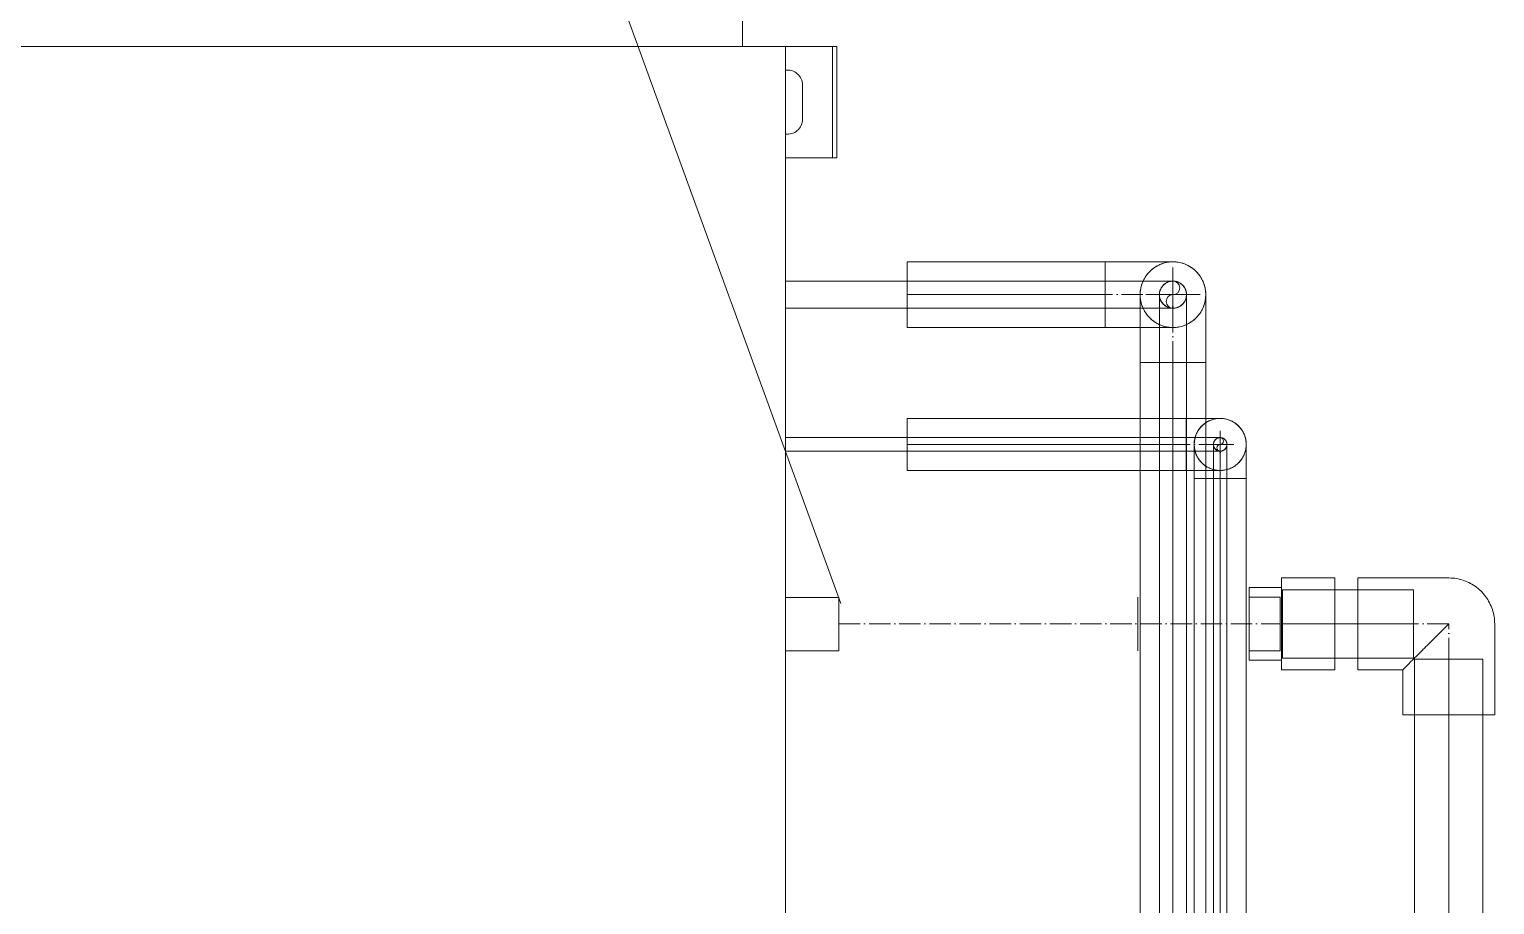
# Model space of a CAD drawing. Header units: millimetres. Extents: x -88595 to 880822, y -1054509 to -148035.
# Drawn here: x 420317 to 421002, y -270975 to -270565 of the extents above; entities that cross this region are included whole.
import ezdxf

# ---------------------------------------------------------------- set-up
doc = ezdxf.new("R2010")
doc.units = ezdxf.units.MM
doc.linetypes.add('$7$ADSK_Осевая', pattern=[14, 10, -2, 0, -2])
doc.linetypes.add('$9$ADSK_Осевая', pattern=[14, 10, -2, 0, -2])
for name, color, linetype, lineweight in [('Аннотация', 7, 'Continuous', 20), ('Изоляция', 7, 'Continuous', 18), ('Оборудование', 7, 'Continuous', 18), ('Трубопровод', 7, 'Continuous', 18), ('Трубопроводы', 7, 'Continuous', 18)]:
    doc.layers.add(name, color=color, linetype=linetype, lineweight=lineweight)

# ---------------------------------------------------------------- blocks, each defined once
blk = doc.blocks.new('$0$ADSK_Канальный блок кондиционера1 - AD122MJERAB-3267588-В_Координация_3 этаж ОВ3')
at = {"layer": 'Оборудование', "color": 150, "true_color": 0x0080ff}
for p, q in [((355, 697), (355, 720)), ((355, 720), (355, 697)), ((375, 697), (-375, 697)), ((-375, 697), (375, 697)), ((355, 697), (-305, 697)), ((-305, 697), (355, 697)), ((375, 0), (375, 697)), ((375, 697), (375, 0)), ((375, 697), (397, 697)), ((396, 697), (375, 697)), ((375, 697), (375, 685.93)), ((375, 685.93), (375, 697)), ((396, 697), (397, 697)), ((399, 697), (397, 697)), ((399, 697), (397, 697)), ((397, 697), (397, 645)), ((399, 645), (399, 697)), ((399, 697), (399, 645)), ((383, 663), (383, 679)), ((383, 679), (383, 663)), ((375, 656.07), (375, 645)), ((375, 645), (375, 656.07)), ((375, 645), (396, 645)), ((397, 645), (375, 645)), ((397, 645), (396, 645)), ((397, 645), (399, 645)), ((397, 645), (399, 645)), ((432, 587.35), (375, 587.35)), ((375, 587.35), (375, 574.65)), ((375, 587.35), (375, 574.65)), ((432, 574.65), (432, 587.35)), ((432, 574.65), (432, 587.35)), ((375, 574.65), (432, 574.65)), ((432, 514.17), (375, 514.17)), ((375, 514.17), (375, 507.82)), ((375, 514.17), (375, 507.82)), ((432, 507.82), (432, 514.17)), ((432, 507.82), (432, 514.17)), ((375, 507.82), (432, 507.82)), ((400, 439.5), (375, 439.5)), ((375, 439.5), (375, 414.5)), ((375, 439.5), (375, 414.5)), ((400, 414.5), (400, 439.5)), ((400, 414.5), (400, 439.5)), ((375, 414.5), (400, 414.5))]:
    blk.add_line(p, q, dxfattribs=at)
for centre, start, end in [((376, 679), 0, 98.21321), ((376, 679), 0, 98.21321), ((376, 663), 261.78679, 0), ((376, 663), 261.78679, 0)]:
    blk.add_arc(centre, 7, start, end, dxfattribs=at)
blk = doc.blocks.new('$0$ADSK_МедьПайка_Отвод-гнутая труба - Отвод _гнутая труба_-V52-В_Координация_3 этаж ОВ3')
at = {"layer": 'Трубопроводы', "color": 190, "true_color": 0x8000ff}
for p, q in [((-4976.02, -7674.11), (-4976.02, -7677.28)), ((-4976.02, -7677.28), (-4976.02, -7680.46))]:
    blk.add_line(p, q, dxfattribs=at)
at = {"layer": 'Трубопроводы', "color": 190, "true_color": 0x8000ff, "flags": 128}
for points in [[(-4976.02, -7674.11), (-4975.38, -7674.11), (-4974.75, -7674.11), (-4974.12, -7674.11), (-4973.49, -7674.11), (-4972.86, -7674.11), (-4972.24, -7674.11), (-4971.63, -7674.11), (-4971.02, -7674.11), (-4970.42, -7674.11), (-4969.83, -7674.11), (-4969.25, -7674.11), (-4968.69, -7674.11), (-4968.13, -7674.11), (-4967.58, -7674.11), (-4967.05, -7674.11), (-4966.54, -7674.11), (-4966.03, -7674.11), (-4965.55, -7674.11), (-4965.08, -7674.11), (-4964.63, -7674.11), (-4964.19, -7674.11), (-4963.78, -7674.11), (-4963.39, -7674.11), (-4963.01, -7674.11), (-4962.66, -7674.11), (-4962.33, -7674.11), (-4962.01, -7674.11), (-4961.73, -7674.11), (-4961.46, -7674.11), (-4961.22, -7674.11), (-4961, -7674.11), (-4960.81, -7674.11), (-4960.64, -7674.11), (-4960.49, -7674.11), (-4960.37, -7674.11), (-4960.28, -7674.11), (-4960.21, -7674.11), (-4960.16, -7674.11), (-4960.14, -7674.11)], [(-4963.32, -7677.28), (-4963.31, -7677.15), (-4963.31, -7677.03), (-4963.29, -7676.9), (-4963.28, -7676.78), (-4963.25, -7676.65), (-4963.22, -7676.53), (-4963.19, -7676.4), (-4963.15, -7676.28), (-4963.11, -7676.16), (-4963.07, -7676.04), (-4963.01, -7675.93), (-4962.96, -7675.82), (-4962.9, -7675.7), (-4962.83, -7675.59), (-4962.76, -7675.49), (-4962.69, -7675.39), (-4962.61, -7675.28), (-4962.53, -7675.19), (-4962.44, -7675.09), (-4962.35, -7675), (-4962.26, -7674.92), (-4962.16, -7674.83), (-4962.06, -7674.76), (-4961.96, -7674.68), (-4961.86, -7674.61), (-4961.75, -7674.54), (-4961.64, -7674.48), (-4961.52, -7674.42), (-4961.41, -7674.37), (-4961.29, -7674.32), (-4961.17, -7674.28), (-4961.05, -7674.24), (-4960.93, -7674.21), (-4960.81, -7674.18), (-4960.68, -7674.15), (-4960.55, -7674.13), (-4960.43, -7674.12), (-4960.3, -7674.11), (-4960.18, -7674.11), (-4960.14, -7674.11)], [(-4960.14, -7680.46), (-4960.27, -7680.45), (-4960.39, -7680.45), (-4960.52, -7680.43), (-4960.65, -7680.42), (-4960.77, -7680.39), (-4960.9, -7680.37), (-4961.02, -7680.33), (-4961.14, -7680.3), (-4961.26, -7680.25), (-4961.38, -7680.21), (-4961.49, -7680.15), (-4961.61, -7680.1), (-4961.72, -7680.04), (-4961.83, -7679.97), (-4961.93, -7679.9), (-4962.04, -7679.83), (-4962.14, -7679.75), (-4962.23, -7679.67), (-4962.33, -7679.58), (-4962.42, -7679.49), (-4962.51, -7679.4), (-4962.59, -7679.3), (-4962.67, -7679.2), (-4962.74, -7679.1), (-4962.81, -7679), (-4962.88, -7678.89), (-4962.94, -7678.78), (-4963, -7678.66), (-4963.05, -7678.55), (-4963.1, -7678.43), (-4963.14, -7678.31), (-4963.18, -7678.19), (-4963.22, -7678.07), (-4963.25, -7677.95), (-4963.27, -7677.82), (-4963.29, -7677.7), (-4963.3, -7677.57), (-4963.31, -7677.44), (-4963.32, -7677.32), (-4963.32, -7677.28)], [(-4960.14, -7674.11), (-4960.01, -7674.11), (-4959.89, -7674.12), (-4959.76, -7674.13), (-4959.64, -7674.15), (-4959.51, -7674.17), (-4959.39, -7674.2), (-4959.26, -7674.23), (-4959.14, -7674.27), (-4959.02, -7674.31), (-4958.9, -7674.36), (-4958.79, -7674.41), (-4958.67, -7674.47), (-4958.56, -7674.53), (-4958.45, -7674.59), (-4958.35, -7674.66), (-4958.24, -7674.73), (-4958.14, -7674.81), (-4958.05, -7674.89), (-4957.95, -7674.98), (-4957.86, -7675.07), (-4957.78, -7675.16), (-4957.69, -7675.26), (-4957.61, -7675.36), (-4957.54, -7675.46), (-4957.47, -7675.57), (-4957.4, -7675.67), (-4957.34, -7675.78), (-4957.28, -7675.9), (-4957.23, -7676.01), (-4957.18, -7676.13), (-4957.14, -7676.25), (-4957.1, -7676.37), (-4957.07, -7676.49), (-4957.04, -7676.62), (-4957.01, -7676.74), (-4956.99, -7676.87), (-4956.98, -7676.99), (-4956.97, -7677.12), (-4956.97, -7677.25), (-4956.97, -7677.28)], [(-4956.97, -7677.28), (-4956.97, -7677.41), (-4956.98, -7677.53), (-4956.99, -7677.66), (-4957.01, -7677.79), (-4957.03, -7677.91), (-4957.06, -7678.04), (-4957.09, -7678.16), (-4957.13, -7678.28), (-4957.17, -7678.4), (-4957.22, -7678.52), (-4957.27, -7678.63), (-4957.32, -7678.75), (-4957.39, -7678.86), (-4957.45, -7678.97), (-4957.52, -7679.07), (-4957.59, -7679.18), (-4957.67, -7679.28), (-4957.75, -7679.37), (-4957.84, -7679.47), (-4957.93, -7679.56), (-4958.02, -7679.65), (-4958.12, -7679.73), (-4958.22, -7679.81), (-4958.32, -7679.88), (-4958.43, -7679.95), (-4958.53, -7680.02), (-4958.64, -7680.08), (-4958.76, -7680.14), (-4958.87, -7680.19), (-4958.99, -7680.24), (-4959.11, -7680.28), (-4959.23, -7680.32), (-4959.35, -7680.36), (-4959.48, -7680.39), (-4959.6, -7680.41), (-4959.73, -7680.43), (-4959.85, -7680.44), (-4959.98, -7680.45), (-4960.11, -7680.46), (-4960.14, -7680.46)], [(-4960.14, -7680.46), (-4960.15, -7680.46), (-4960.19, -7680.46), (-4960.26, -7680.46), (-4960.34, -7680.46), (-4960.46, -7680.46), (-4960.6, -7680.46), (-4960.76, -7680.46), (-4960.95, -7680.46), (-4961.16, -7680.46), (-4961.39, -7680.46), (-4961.65, -7680.46), (-4961.93, -7680.46), (-4962.24, -7680.46), (-4962.57, -7680.46), (-4962.91, -7680.46), (-4963.28, -7680.46), (-4963.67, -7680.46), (-4964.08, -7680.46), (-4964.51, -7680.46), (-4964.96, -7680.46), (-4965.42, -7680.46), (-4965.9, -7680.46), (-4966.4, -7680.46), (-4966.91, -7680.46), (-4967.44, -7680.46), (-4967.98, -7680.46), (-4968.53, -7680.46), (-4969.1, -7680.46), (-4969.68, -7680.46), (-4970.26, -7680.46), (-4970.86, -7680.46), (-4971.46, -7680.46), (-4972.08, -7680.46), (-4972.69, -7680.46), (-4973.32, -7680.46), (-4973.95, -7680.46), (-4974.58, -7680.46), (-4975.21, -7680.46), (-4975.84, -7680.46), (-4976.02, -7680.46)]]:
    blk.add_lwpolyline(points, dxfattribs=at)
at = {"layer": 'Трубопроводы', "color": 190, "true_color": 0x8000ff}
for start, end in [(0, 180), (180, 0)]:
    blk.add_arc((-4960.14, -7677.28), 3.18, start, end, dxfattribs=at)
blk = doc.blocks.new('$0$ADSK_МедьПайка_Отвод-гнутая труба - Отвод _гнутая труба_-V53-В_Координация_3 этаж ОВ3')
at = {"layer": 'Трубопроводы', "color": 134, "true_color": 0x00a6a6}
for p, q in [((-5013.97, -7600.93), (-5013.97, -7607.28)), ((-5013.97, -7607.28), (-5013.97, -7613.63))]:
    blk.add_line(p, q, dxfattribs=at)
at = {"layer": 'Трубопроводы', "color": 134, "true_color": 0x00a6a6, "flags": 128}
for points in [[(-5013.97, -7600.93), (-5012.7, -7600.93), (-5011.43, -7600.93), (-5010.16, -7600.93), (-5008.91, -7600.93), (-5007.66, -7600.93), (-5006.42, -7600.93), (-5005.19, -7600.93), (-5003.98, -7600.93), (-5002.78, -7600.93), (-5001.6, -7600.93), (-5000.44, -7600.93), (-4999.3, -7600.93), (-4998.19, -7600.93), (-4997.1, -7600.93), (-4996.04, -7600.93), (-4995, -7600.93), (-4994, -7600.93), (-4993.03, -7600.93), (-4992.09, -7600.93), (-4991.19, -7600.93), (-4990.32, -7600.93), (-4989.49, -7600.93), (-4988.71, -7600.93), (-4987.96, -7600.93), (-4987.25, -7600.93), (-4986.58, -7600.93), (-4985.96, -7600.93), (-4985.39, -7600.93), (-4984.86, -7600.93), (-4984.37, -7600.93), (-4983.94, -7600.93), (-4983.55, -7600.93), (-4983.21, -7600.93), (-4982.92, -7600.93), (-4982.68, -7600.93), (-4982.49, -7600.93), (-4982.35, -7600.93), (-4982.26, -7600.93), (-4982.22, -7600.93)], [(-4988.57, -7607.28), (-4988.56, -7607.03), (-4988.55, -7606.77), (-4988.52, -7606.52), (-4988.48, -7606.27), (-4988.44, -7606.02), (-4988.38, -7605.77), (-4988.32, -7605.53), (-4988.24, -7605.28), (-4988.16, -7605.04), (-4988.06, -7604.81), (-4987.96, -7604.58), (-4987.85, -7604.35), (-4987.73, -7604.13), (-4987.6, -7603.91), (-4987.46, -7603.7), (-4987.31, -7603.49), (-4987.15, -7603.29), (-4986.99, -7603.09), (-4986.82, -7602.91), (-4986.64, -7602.73), (-4986.45, -7602.55), (-4986.26, -7602.39), (-4986.06, -7602.23), (-4985.86, -7602.08), (-4985.65, -7601.94), (-4985.43, -7601.81), (-4985.21, -7601.68), (-4984.98, -7601.57), (-4984.75, -7601.46), (-4984.52, -7601.36), (-4984.28, -7601.28), (-4984.04, -7601.2), (-4983.79, -7601.13), (-4983.54, -7601.07), (-4983.3, -7601.02), (-4983.04, -7600.99), (-4982.79, -7600.96), (-4982.54, -7600.94), (-4982.28, -7600.93), (-4982.22, -7600.93)], [(-4982.22, -7600.93), (-4981.96, -7600.94), (-4981.71, -7600.95), (-4981.46, -7600.98), (-4981.2, -7601.01), (-4980.95, -7601.06), (-4980.71, -7601.11), (-4980.46, -7601.18), (-4980.22, -7601.25), (-4979.98, -7601.34), (-4979.74, -7601.43), (-4979.51, -7601.54), (-4979.28, -7601.65), (-4979.06, -7601.77), (-4978.84, -7601.9), (-4978.63, -7602.04), (-4978.42, -7602.19), (-4978.22, -7602.34), (-4978.03, -7602.51), (-4977.84, -7602.68), (-4977.66, -7602.86), (-4977.49, -7603.04), (-4977.32, -7603.24), (-4977.16, -7603.43), (-4977.01, -7603.64), (-4976.87, -7603.85), (-4976.74, -7604.07), (-4976.62, -7604.29), (-4976.5, -7604.51), (-4976.39, -7604.75), (-4976.3, -7604.98), (-4976.21, -7605.22), (-4976.13, -7605.46), (-4976.06, -7605.71), (-4976.01, -7605.95), (-4975.96, -7606.2), (-4975.92, -7606.45), (-4975.89, -7606.71), (-4975.87, -7606.96), (-4975.87, -7607.21), (-4975.87, -7607.28)], [(-4982.22, -7613.63), (-4982.47, -7613.63), (-4982.72, -7613.61), (-4982.98, -7613.59), (-4983.23, -7613.55), (-4983.48, -7613.5), (-4983.73, -7613.45), (-4983.97, -7613.38), (-4984.21, -7613.31), (-4984.45, -7613.22), (-4984.69, -7613.13), (-4984.92, -7613.03), (-4985.15, -7612.91), (-4985.37, -7612.79), (-4985.59, -7612.66), (-4985.8, -7612.52), (-4986.01, -7612.37), (-4986.21, -7612.22), (-4986.4, -7612.06), (-4986.59, -7611.88), (-4986.77, -7611.71), (-4986.94, -7611.52), (-4987.11, -7611.33), (-4987.27, -7611.13), (-4987.42, -7610.92), (-4987.56, -7610.71), (-4987.69, -7610.5), (-4987.82, -7610.27), (-4987.93, -7610.05), (-4988.04, -7609.82), (-4988.13, -7609.58), (-4988.22, -7609.34), (-4988.3, -7609.1), (-4988.37, -7608.86), (-4988.43, -7608.61), (-4988.47, -7608.36), (-4988.51, -7608.11), (-4988.54, -7607.86), (-4988.56, -7607.6), (-4988.57, -7607.35), (-4988.57, -7607.28)], [(-4975.87, -7607.28), (-4975.87, -7607.54), (-4975.89, -7607.79), (-4975.91, -7608.04), (-4975.95, -7608.29), (-4975.99, -7608.54), (-4976.05, -7608.79), (-4976.11, -7609.04), (-4976.19, -7609.28), (-4976.27, -7609.52), (-4976.37, -7609.75), (-4976.47, -7609.99), (-4976.58, -7610.21), (-4976.71, -7610.44), (-4976.84, -7610.65), (-4976.97, -7610.87), (-4977.12, -7611.07), (-4977.28, -7611.27), (-4977.44, -7611.47), (-4977.61, -7611.66), (-4977.79, -7611.84), (-4977.98, -7612.01), (-4978.17, -7612.18), (-4978.37, -7612.33), (-4978.57, -7612.48), (-4978.78, -7612.62), (-4979, -7612.76), (-4979.22, -7612.88), (-4979.45, -7613), (-4979.68, -7613.1), (-4979.91, -7613.2), (-4980.15, -7613.29), (-4980.4, -7613.36), (-4980.64, -7613.43), (-4980.89, -7613.49), (-4981.14, -7613.54), (-4981.39, -7613.58), (-4981.64, -7613.61), (-4981.89, -7613.62), (-4982.15, -7613.63), (-4982.22, -7613.63)], [(-4982.22, -7613.63), (-4982.24, -7613.63), (-4982.32, -7613.63), (-4982.44, -7613.63), (-4982.62, -7613.63), (-4982.85, -7613.63), (-4983.13, -7613.63), (-4983.45, -7613.63), (-4983.83, -7613.63), (-4984.25, -7613.63), (-4984.72, -7613.63), (-4985.24, -7613.63), (-4985.8, -7613.63), (-4986.41, -7613.63), (-4987.07, -7613.63), (-4987.76, -7613.63), (-4988.5, -7613.63), (-4989.28, -7613.63), (-4990.1, -7613.63), (-4990.95, -7613.63), (-4991.85, -7613.63), (-4992.77, -7613.63), (-4993.74, -7613.63), (-4994.73, -7613.63), (-4995.76, -7613.63), (-4996.81, -7613.63), (-4997.89, -7613.63), (-4999, -7613.63), (-5000.13, -7613.63), (-5001.29, -7613.63), (-5002.46, -7613.63), (-5003.65, -7613.63), (-5004.86, -7613.63), (-5006.09, -7613.63), (-5007.32, -7613.63), (-5008.57, -7613.63), (-5009.82, -7613.63), (-5011.09, -7613.63), (-5012.35, -7613.63), (-5013.62, -7613.63), (-5013.97, -7613.63)]]:
    blk.add_lwpolyline(points, dxfattribs=at)
at = {"layer": 'Трубопроводы', "color": 134, "true_color": 0x00a6a6}
for start, end in [(0, 180), (180, 0)]:
    blk.add_arc((-4982.22, -7607.28), 6.35, start, end, dxfattribs=at)
blk = doc.blocks.new('$0$ADSK_МедьПайка_Отвод-гнутая труба - Отвод _гнутая труба_-V51-В_Координация_3 этаж ОВ3')
at = {"layer": 'Трубопроводы', "color": 190, "true_color": 0x8000ff}
for p, q in [((7806.68, -7693.16), (7809.86, -7693.16)), ((7809.86, -7693.16), (7813.03, -7693.16))]:
    blk.add_line(p, q, dxfattribs=at)
at = {"layer": 'Трубопроводы', "color": 190, "true_color": 0x8000ff, "flags": 128}
for points in [[(7806.68, -7677.28), (7806.68, -7677.29), (7806.68, -7677.33), (7806.68, -7677.4), (7806.68, -7677.48), (7806.68, -7677.6), (7806.68, -7677.74), (7806.68, -7677.9), (7806.68, -7678.09), (7806.68, -7678.3), (7806.68, -7678.53), (7806.68, -7678.79), (7806.68, -7679.08), (7806.68, -7679.38), (7806.68, -7679.71), (7806.68, -7680.05), (7806.68, -7680.42), (7806.68, -7680.81), (7806.68, -7681.22), (7806.68, -7681.65), (7806.68, -7682.1), (7806.68, -7682.56), (7806.68, -7683.04), (7806.68, -7683.54), (7806.68, -7684.05), (7806.68, -7684.58), (7806.68, -7685.12), (7806.68, -7685.67), (7806.68, -7686.24), (7806.68, -7686.82), (7806.68, -7687.4), (7806.68, -7688), (7806.68, -7688.6), (7806.68, -7689.22), (7806.68, -7689.83), (7806.68, -7690.46), (7806.68, -7691.09), (7806.68, -7691.72), (7806.68, -7692.35), (7806.68, -7692.98), (7806.68, -7693.16)], [(7813.03, -7693.16), (7813.03, -7692.52), (7813.03, -7691.89), (7813.03, -7691.26), (7813.03, -7690.63), (7813.03, -7690), (7813.03, -7689.38), (7813.03, -7688.77), (7813.03, -7688.16), (7813.03, -7687.56), (7813.03, -7686.97), (7813.03, -7686.39), (7813.03, -7685.83), (7813.03, -7685.27), (7813.03, -7684.72), (7813.03, -7684.19), (7813.03, -7683.68), (7813.03, -7683.17), (7813.03, -7682.69), (7813.03, -7682.22), (7813.03, -7681.77), (7813.03, -7681.34), (7813.03, -7680.92), (7813.03, -7680.53), (7813.03, -7680.15), (7813.03, -7679.8), (7813.03, -7679.47), (7813.03, -7679.16), (7813.03, -7678.87), (7813.03, -7678.6), (7813.03, -7678.36), (7813.03, -7678.14), (7813.03, -7677.95), (7813.03, -7677.78), (7813.03, -7677.63), (7813.03, -7677.51), (7813.03, -7677.42), (7813.03, -7677.35), (7813.03, -7677.3), (7813.03, -7677.28)]]:
    blk.add_lwpolyline(points, dxfattribs=at)
at = {"layer": 'Трубопроводы', "color": 190, "true_color": 0x8000ff}
for start, end in [(90, 270), (270, 90)]:
    blk.add_arc((7809.86, -7677.28), 3.18, start, end, dxfattribs=at)
blk = doc.blocks.new('$0$ADSK_МедьПайка_Отвод-гнутая труба - Отвод _гнутая труба_-V48-В_Координация_3 этаж ОВ3')
at = {"layer": 'Трубопроводы', "color": 134, "true_color": 0x00a6a6}
for p, q in [((7781.43, -7639.03), (7787.78, -7639.03)), ((7787.78, -7639.03), (7794.13, -7639.03))]:
    blk.add_line(p, q, dxfattribs=at)
at = {"layer": 'Трубопроводы', "color": 134, "true_color": 0x00a6a6, "flags": 128}
for points in [[(7781.43, -7607.28), (7781.43, -7607.31), (7781.43, -7607.38), (7781.43, -7607.51), (7781.43, -7607.69), (7781.43, -7607.91), (7781.43, -7608.19), (7781.43, -7608.52), (7781.43, -7608.89), (7781.43, -7609.32), (7781.43, -7609.79), (7781.43, -7610.31), (7781.43, -7610.87), (7781.43, -7611.48), (7781.43, -7612.13), (7781.43, -7612.83), (7781.43, -7613.56), (7781.43, -7614.34), (7781.43, -7615.16), (7781.43, -7616.02), (7781.43, -7616.91), (7781.43, -7617.84), (7781.43, -7618.8), (7781.43, -7619.8), (7781.43, -7620.82), (7781.43, -7621.88), (7781.43, -7622.96), (7781.43, -7624.07), (7781.43, -7625.2), (7781.43, -7626.35), (7781.43, -7627.53), (7781.43, -7628.72), (7781.43, -7629.93), (7781.43, -7631.15), (7781.43, -7632.39), (7781.43, -7633.63), (7781.43, -7634.89), (7781.43, -7636.15), (7781.43, -7637.42), (7781.43, -7638.69), (7781.43, -7639.03)], [(7794.13, -7639.03), (7794.13, -7637.76), (7794.13, -7636.49), (7794.13, -7635.23), (7794.13, -7633.97), (7794.13, -7632.72), (7794.13, -7631.48), (7794.13, -7630.26), (7794.13, -7629.04), (7794.13, -7627.85), (7794.13, -7626.67), (7794.13, -7625.51), (7794.13, -7624.37), (7794.13, -7623.26), (7794.13, -7622.17), (7794.13, -7621.1), (7794.13, -7620.07), (7794.13, -7619.07), (7794.13, -7618.1), (7794.13, -7617.16), (7794.13, -7616.26), (7794.13, -7615.39), (7794.13, -7614.56), (7794.13, -7613.77), (7794.13, -7613.02), (7794.13, -7612.31), (7794.13, -7611.65), (7794.13, -7611.03), (7794.13, -7610.45), (7794.13, -7609.92), (7794.13, -7609.44), (7794.13, -7609), (7794.13, -7608.61), (7794.13, -7608.27), (7794.13, -7607.98), (7794.13, -7607.74), (7794.13, -7607.55), (7794.13, -7607.41), (7794.13, -7607.32), (7794.13, -7607.28)]]:
    blk.add_lwpolyline(points, dxfattribs=at)
at = {"layer": 'Трубопроводы', "color": 134, "true_color": 0x00a6a6}
for start, end in [(90, 270), (270, 90)]:
    blk.add_arc((7787.78, -7607.28), 6.35, start, end, dxfattribs=at)
blk = doc.blocks.new('$0$ADSK_Полипропилен_Отвод - Универсальный-3258870-В_Координация_3 этаж ОВ3')
at = {"layer": 'Трубопроводы', "color": 24, "true_color": 0xa52900}
for p, q in [((-21.5, 42.5), (-21.5, 21.5)), ((21.5, 42.5), (-21.5, 42.5)), ((21.5, 42.5), (-21.5, 42.5)), ((-16, 42.5), (-16, 16.5)), ((-16, 42.5), (0, 42.5)), ((0, 42.5), (16, 42.5)), ((16, 16.5), (16, 42.5)), ((21.5, 0), (21.5, 42.5)), ((-21.5, 21.5), (-42.5, 21.5)), ((-42.5, 21.5), (-42.5, -21.5)), ((-42.5, 21.5), (-42.5, -21.5)), ((-16.5, 16), (-42.5, 16)), ((-42.5, 0), (-42.5, 16)), ((-16.5, 16), (-16.5, 0)), ((0, 16.5), (-16, 16.5)), ((16, 16.5), (0, 16.5)), ((-16.5, 0), (-16.5, -16)), ((-42.5, -16), (-42.5, 0)), ((-42.5, -16), (-16.5, -16)), ((-42.5, -21.5), (0, -21.5))]:
    blk.add_line(p, q, dxfattribs=at)
at = {"layer": 'Трубопроводы', "color": 24, "true_color": 0xa52900, "flags": 128}
blk.add_lwpolyline([(0, -21.5), (0.86, -21.48), (1.72, -21.43), (2.57, -21.35), (3.43, -21.23), (4.27, -21.07), (5.11, -20.88), (5.94, -20.66), (6.76, -20.41), (7.57, -20.12), (8.37, -19.8), (9.16, -19.45), (9.93, -19.07), (10.68, -18.66), (11.42, -18.22), (12.14, -17.74), (12.84, -17.25), (13.52, -16.72), (14.18, -16.16), (14.81, -15.58), (15.42, -14.98), (16.01, -14.35), (16.57, -13.7), (17.11, -13.03), (17.61, -12.33), (18.09, -11.62), (18.54, -10.88), (18.96, -10.13), (19.35, -9.37), (19.71, -8.59), (20.04, -7.79), (20.33, -6.98), (20.6, -6.16), (20.83, -5.34), (21.02, -4.5), (21.19, -3.65), (21.32, -2.8), (21.41, -1.95), (21.47, -1.09), (21.5, -0.23), (21.5, 0)], dxfattribs=at)
at = {"layer": 'Трубопроводы', "color": 24, "true_color": 0xa52900}
for points, knots in [([(0, 0), (-1.21, 1.2), (-3.62, 3.62), (-6.6, 6.6), (-8.93, 8.92), (-10.63, 10.63), (-12.01, 12.02), (-13.09, 13.09), (-13.88, 13.88), (-14.65, 14.65), (-15.4, 15.4), (-16.12, 16.12), (-16.81, 16.81), (-17.47, 17.48), (-18.11, 18.11), (-18.7, 18.7), (-19.24, 19.24), (-19.74, 19.74), (-20.34, 20.34), (-20.95, 20.94), (-21.37, 21.39), (-21.49, 21.5), (-21.5, 21.5)], [0, 0, 0, 0, 0.125, 0.25, 0.3125, 0.375, 0.4375, 0.46875, 0.5, 0.53125, 0.5625, 0.59375, 0.625, 0.65625, 0.6875, 0.71875, 0.75, 0.78125, 0.8125, 0.875, 0.9375, 1, 1, 1, 1]), ([(-21.5, 21.5), (-21.49, 21.5), (-21.37, 21.39), (-20.95, 20.94), (-20.34, 20.34), (-19.74, 19.74), (-19.24, 19.24), (-18.7, 18.7), (-18.11, 18.11), (-17.47, 17.48), (-16.81, 16.81), (-16.12, 16.12), (-15.4, 15.4), (-14.65, 14.65), (-13.88, 13.88), (-13.09, 13.09), (-12.01, 12.02), (-10.63, 10.63), (-8.93, 8.92), (-6.6, 6.6), (-3.62, 3.62), (-1.21, 1.2), (0, 0)], [0, 0, 0, 0, 0.0625, 0.125, 0.1875, 0.21875, 0.25, 0.28125, 0.3125, 0.34375, 0.375, 0.40625, 0.4375, 0.46875, 0.5, 0.53125, 0.5625, 0.625, 0.6875, 0.75, 0.875, 1, 1, 1, 1])]:
    blk.add_open_spline(points, degree=3, knots=knots, dxfattribs=at)

msp = doc.modelspace()

# ---------------------------------------------------------------- linework, layer by layer
at = {"layer": 'Аннотация'}
msp.add_line((420696.73, -270833.77), (420250.39, -269607.47), dxfattribs=at)
at = {"layer": 'Изоляция', "color": 134, "true_color": 0x00a6a6}
for p, q in [((420820.26, -270674.13), (420727.81, -270674.13)), ((420727.81, -270674.13), (420727.81, -270704.83)), ((420820.26, -270704.83), (420820.26, -270674.13)), ((420727.81, -270704.83), (420820.26, -270704.83)), ((420836.66, -270721.23), (420836.66, -272966.71)), ((420867.36, -270721.23), (420836.66, -270721.23)), ((420867.36, -272968.3), (420867.36, -270721.23))]:
    msp.add_line(p, q, dxfattribs=at)
at = {"layer": 'Изоляция', "color": 190, "true_color": 0x8000ff}
for p, q in [((420858.21, -270747.31), (420727.81, -270747.31)), ((420727.81, -270747.31), (420727.81, -270771.66)), ((420858.21, -270771.66), (420858.21, -270747.31)), ((420727.81, -270771.66), (420858.21, -270771.66)), ((420861.91, -270775.36), (420861.91, -273069.89)), ((420886.26, -270775.36), (420861.91, -270775.36)), ((420886.26, -273071.47), (420886.26, -270775.36))]:
    msp.add_line(p, q, dxfattribs=at)
at = {"layer": 'Изоляция', "color": 134, "true_color": 0x00a6a6, "flags": 128}
for points in [[(420820.26, -270674.13), (420821.53, -270674.13), (420822.8, -270674.13), (420824.06, -270674.13), (420825.32, -270674.13), (420826.57, -270674.13), (420827.81, -270674.13), (420829.04, -270674.13), (420830.25, -270674.13), (420831.45, -270674.13), (420832.63, -270674.13), (420833.79, -270674.13), (420834.92, -270674.13), (420836.04, -270674.13), (420837.13, -270674.13), (420838.19, -270674.13), (420839.22, -270674.13), (420840.23, -270674.13), (420841.2, -270674.13), (420842.14, -270674.13), (420843.04, -270674.13), (420843.91, -270674.13), (420844.73, -270674.13), (420845.52, -270674.13), (420846.27, -270674.13), (420846.98, -270674.13), (420847.64, -270674.13), (420848.27, -270674.13), (420848.84, -270674.13), (420849.37, -270674.13), (420849.86, -270674.13), (420850.29, -270674.13), (420850.68, -270674.13), (420851.02, -270674.13), (420851.31, -270674.13), (420851.55, -270674.13), (420851.74, -270674.13), (420851.88, -270674.13), (420851.97, -270674.13), (420852.01, -270674.13)], [(420836.66, -270689.48), (420836.68, -270688.87), (420836.71, -270688.26), (420836.77, -270687.64), (420836.86, -270687.04), (420836.97, -270686.43), (420837.1, -270685.83), (420837.26, -270685.24), (420837.44, -270684.65), (420837.65, -270684.07), (420837.87, -270683.5), (420838.13, -270682.94), (420838.4, -270682.39), (420838.69, -270681.85), (420839.01, -270681.33), (420839.34, -270680.81), (420839.7, -270680.32), (420840.08, -270679.83), (420840.47, -270679.36), (420840.89, -270678.91), (420841.32, -270678.47), (420841.77, -270678.05), (420842.23, -270677.65), (420842.71, -270677.27), (420843.21, -270676.91), (420843.72, -270676.57), (420844.24, -270676.24), (420844.78, -270675.94), (420845.33, -270675.67), (420845.88, -270675.41), (420846.45, -270675.18), (420847.03, -270674.96), (420847.61, -270674.78), (420848.2, -270674.61), (420848.8, -270674.47), (420849.4, -270674.36), (420850.01, -270674.26), (420850.62, -270674.2), (420851.23, -270674.15), (420851.85, -270674.13), (420852.01, -270674.13)], [(420852.01, -270674.13), (420852.63, -270674.14), (420853.24, -270674.18), (420853.85, -270674.24), (420854.46, -270674.33), (420855.06, -270674.44), (420855.66, -270674.57), (420856.26, -270674.73), (420856.84, -270674.91), (420857.42, -270675.12), (420857.99, -270675.34), (420858.55, -270675.59), (420859.1, -270675.87), (420859.64, -270676.16), (420860.17, -270676.48), (420860.68, -270676.81), (420861.18, -270677.17), (420861.67, -270677.55), (420862.13, -270677.94), (420862.59, -270678.36), (420863.02, -270678.79), (420863.44, -270679.24), (420863.84, -270679.7), (420864.23, -270680.18), (420864.59, -270680.68), (420864.93, -270681.19), (420865.25, -270681.71), (420865.55, -270682.25), (420865.83, -270682.79), (420866.09, -270683.35), (420866.32, -270683.92), (420866.53, -270684.5), (420866.72, -270685.08), (420866.88, -270685.67), (420867.02, -270686.27), (420867.14, -270686.87), (420867.23, -270687.48), (420867.3, -270688.09), (420867.34, -270688.7), (420867.36, -270689.32), (420867.36, -270689.48)], [(420852.01, -270704.83), (420851.4, -270704.82), (420850.79, -270704.78), (420850.18, -270704.72), (420849.57, -270704.64), (420848.96, -270704.53), (420848.36, -270704.39), (420847.77, -270704.23), (420847.18, -270704.05), (420846.61, -270703.85), (420846.04, -270703.62), (420845.48, -270703.37), (420844.92, -270703.1), (420844.39, -270702.8), (420843.86, -270702.49), (420843.35, -270702.15), (420842.85, -270701.79), (420842.36, -270701.42), (420841.89, -270701.02), (420841.44, -270700.61), (420841, -270700.18), (420840.58, -270699.73), (420840.18, -270699.26), (420839.8, -270698.78), (420839.44, -270698.29), (420839.1, -270697.78), (420838.78, -270697.25), (420838.48, -270696.72), (420838.2, -270696.17), (420837.94, -270695.61), (420837.71, -270695.04), (420837.5, -270694.47), (420837.31, -270693.88), (420837.14, -270693.29), (420837, -270692.69), (420836.89, -270692.09), (420836.79, -270691.48), (420836.73, -270690.87), (420836.68, -270690.26), (420836.66, -270689.65), (420836.66, -270689.48)], [(420836.66, -270689.48), (420836.66, -270689.51), (420836.66, -270689.58), (420836.66, -270689.71), (420836.66, -270689.89), (420836.66, -270690.11), (420836.66, -270690.39), (420836.66, -270690.72), (420836.66, -270691.09), (420836.66, -270691.52), (420836.66, -270691.99), (420836.66, -270692.51), (420836.66, -270693.07), (420836.66, -270693.68), (420836.66, -270694.33), (420836.66, -270695.03), (420836.66, -270695.77), (420836.66, -270696.54), (420836.66, -270697.36), (420836.66, -270698.22), (420836.66, -270699.11), (420836.66, -270700.04), (420836.66, -270701), (420836.66, -270702), (420836.66, -270703.02), (420836.66, -270704.08), (420836.66, -270705.16), (420836.66, -270706.27), (420836.66, -270707.4), (420836.66, -270708.55), (420836.66, -270709.73), (420836.66, -270710.92), (420836.66, -270712.13), (420836.66, -270713.35), (420836.66, -270714.59), (420836.66, -270715.84), (420836.66, -270717.09), (420836.66, -270718.35), (420836.66, -270719.62), (420836.66, -270720.89), (420836.66, -270721.23)], [(420867.36, -270689.48), (420867.35, -270690.1), (420867.31, -270690.71), (420867.25, -270691.32), (420867.17, -270691.93), (420867.06, -270692.53), (420866.92, -270693.13), (420866.77, -270693.72), (420866.58, -270694.31), (420866.38, -270694.89), (420866.15, -270695.46), (420865.9, -270696.02), (420865.63, -270696.57), (420865.33, -270697.11), (420865.02, -270697.64), (420864.68, -270698.15), (420864.33, -270698.65), (420863.95, -270699.13), (420863.55, -270699.6), (420863.14, -270700.06), (420862.71, -270700.49), (420862.26, -270700.91), (420861.79, -270701.31), (420861.31, -270701.69), (420860.82, -270702.06), (420860.31, -270702.4), (420859.78, -270702.72), (420859.25, -270703.02), (420858.7, -270703.3), (420858.14, -270703.55), (420857.58, -270703.79), (420857, -270704), (420856.41, -270704.19), (420855.82, -270704.35), (420855.23, -270704.49), (420854.62, -270704.61), (420854.02, -270704.7), (420853.41, -270704.77), (420852.79, -270704.81), (420852.18, -270704.83), (420852.01, -270704.83)], [(420867.36, -270721.23), (420867.36, -270719.96), (420867.36, -270718.69), (420867.36, -270717.43), (420867.36, -270716.17), (420867.36, -270714.92), (420867.36, -270713.68), (420867.36, -270712.46), (420867.36, -270711.24), (420867.36, -270710.05), (420867.36, -270708.87), (420867.36, -270707.71), (420867.36, -270706.57), (420867.36, -270705.46), (420867.36, -270704.37), (420867.36, -270703.3), (420867.36, -270702.27), (420867.36, -270701.27), (420867.36, -270700.3), (420867.36, -270699.36), (420867.36, -270698.46), (420867.36, -270697.59), (420867.36, -270696.76), (420867.36, -270695.97), (420867.36, -270695.22), (420867.36, -270694.52), (420867.36, -270693.85), (420867.36, -270693.23), (420867.36, -270692.65), (420867.36, -270692.12), (420867.36, -270691.64), (420867.36, -270691.2), (420867.36, -270690.82), (420867.36, -270690.48), (420867.36, -270690.18), (420867.36, -270689.94), (420867.36, -270689.75), (420867.36, -270689.61), (420867.36, -270689.52), (420867.36, -270689.48)], [(420852.01, -270704.83), (420851.99, -270704.83), (420851.91, -270704.83), (420851.78, -270704.83), (420851.61, -270704.83), (420851.38, -270704.83), (420851.1, -270704.83), (420850.78, -270704.83), (420850.4, -270704.83), (420849.98, -270704.83), (420849.51, -270704.83), (420848.99, -270704.83), (420848.43, -270704.83), (420847.82, -270704.83), (420847.16, -270704.83), (420846.47, -270704.83), (420845.73, -270704.83), (420844.95, -270704.83), (420844.13, -270704.83), (420843.28, -270704.83), (420842.38, -270704.83), (420841.46, -270704.83), (420840.49, -270704.83), (420839.5, -270704.83), (420838.47, -270704.83), (420837.42, -270704.83), (420836.34, -270704.83), (420835.23, -270704.83), (420834.1, -270704.83), (420832.94, -270704.83), (420831.77, -270704.83), (420830.58, -270704.83), (420829.37, -270704.83), (420828.14, -270704.83), (420826.91, -270704.83), (420825.66, -270704.83), (420824.4, -270704.83), (420823.14, -270704.83), (420821.88, -270704.83), (420820.61, -270704.83), (420820.26, -270704.83)]]:
    msp.add_lwpolyline(points, dxfattribs=at)
at = {"layer": 'Изоляция', "color": 190, "true_color": 0x8000ff, "flags": 128}
for points in [[(420858.21, -270747.31), (420858.85, -270747.31), (420859.48, -270747.31), (420860.11, -270747.31), (420860.74, -270747.31), (420861.37, -270747.31), (420861.99, -270747.31), (420862.6, -270747.31), (420863.21, -270747.31), (420863.81, -270747.31), (420864.4, -270747.31), (420864.97, -270747.31), (420865.54, -270747.31), (420866.1, -270747.31), (420866.65, -270747.31), (420867.18, -270747.31), (420867.69, -270747.31), (420868.2, -270747.31), (420868.68, -270747.31), (420869.15, -270747.31), (420869.6, -270747.31), (420870.03, -270747.31), (420870.45, -270747.31), (420870.84, -270747.31), (420871.22, -270747.31), (420871.57, -270747.31), (420871.9, -270747.31), (420872.21, -270747.31), (420872.5, -270747.31), (420872.77, -270747.31), (420873.01, -270747.31), (420873.23, -270747.31), (420873.42, -270747.31), (420873.59, -270747.31), (420873.74, -270747.31), (420873.86, -270747.31), (420873.95, -270747.31), (420874.02, -270747.31), (420874.07, -270747.31), (420874.09, -270747.31)], [(420861.91, -270759.48), (420861.92, -270759), (420861.95, -270758.51), (420862, -270758.02), (420862.07, -270757.54), (420862.16, -270757.06), (420862.26, -270756.59), (420862.39, -270756.12), (420862.53, -270755.65), (420862.69, -270755.19), (420862.87, -270754.74), (420863.07, -270754.3), (420863.29, -270753.86), (420863.52, -270753.43), (420863.77, -270753.01), (420864.04, -270752.61), (420864.32, -270752.21), (420864.62, -270751.83), (420864.93, -270751.45), (420865.26, -270751.09), (420865.61, -270750.75), (420865.96, -270750.42), (420866.33, -270750.1), (420866.71, -270749.8), (420867.11, -270749.51), (420867.51, -270749.24), (420867.92, -270748.98), (420868.35, -270748.74), (420868.78, -270748.52), (420869.23, -270748.32), (420869.68, -270748.13), (420870.13, -270747.97), (420870.6, -270747.82), (420871.07, -270747.69), (420871.54, -270747.58), (420872.02, -270747.48), (420872.5, -270747.41), (420872.98, -270747.36), (420873.47, -270747.32), (420873.96, -270747.31), (420874.09, -270747.31)], [(420874.09, -270747.31), (420874.58, -270747.32), (420875.06, -270747.35), (420875.55, -270747.39), (420876.03, -270747.46), (420876.51, -270747.55), (420876.98, -270747.66), (420877.45, -270747.78), (420877.92, -270747.93), (420878.38, -270748.09), (420878.83, -270748.27), (420879.27, -270748.47), (420879.71, -270748.68), (420880.14, -270748.92), (420880.56, -270749.17), (420880.96, -270749.43), (420881.36, -270749.72), (420881.74, -270750.02), (420882.12, -270750.33), (420882.48, -270750.66), (420882.82, -270751), (420883.15, -270751.36), (420883.47, -270751.72), (420883.77, -270752.11), (420884.06, -270752.5), (420884.33, -270752.9), (420884.59, -270753.32), (420884.83, -270753.74), (420885.05, -270754.18), (420885.25, -270754.62), (420885.44, -270755.07), (420885.6, -270755.53), (420885.75, -270755.99), (420885.88, -270756.46), (420885.99, -270756.93), (420886.09, -270757.41), (420886.16, -270757.89), (420886.21, -270758.38), (420886.25, -270758.86), (420886.26, -270759.35), (420886.26, -270759.48)], [(420874.09, -270771.66), (420873.6, -270771.65), (420873.12, -270771.62), (420872.63, -270771.57), (420872.15, -270771.5), (420871.67, -270771.41), (420871.19, -270771.31), (420870.72, -270771.18), (420870.26, -270771.04), (420869.8, -270770.88), (420869.35, -270770.7), (420868.9, -270770.5), (420868.47, -270770.28), (420868.04, -270770.05), (420867.62, -270769.8), (420867.21, -270769.53), (420866.82, -270769.25), (420866.43, -270768.95), (420866.06, -270768.64), (420865.7, -270768.31), (420865.35, -270767.96), (420865.02, -270767.61), (420864.7, -270767.24), (420864.4, -270766.86), (420864.11, -270766.46), (420863.84, -270766.06), (420863.59, -270765.65), (420863.35, -270765.22), (420863.13, -270764.79), (420862.93, -270764.34), (420862.74, -270763.89), (420862.57, -270763.44), (420862.42, -270762.97), (420862.29, -270762.5), (420862.18, -270762.03), (420862.09, -270761.55), (420862.02, -270761.07), (420861.96, -270760.59), (420861.93, -270760.1), (420861.91, -270759.61), (420861.91, -270759.48)], [(420861.91, -270759.48), (420861.91, -270759.49), (420861.91, -270759.53), (420861.91, -270759.6), (420861.91, -270759.68), (420861.91, -270759.8), (420861.91, -270759.94), (420861.91, -270760.1), (420861.91, -270760.29), (420861.91, -270760.5), (420861.91, -270760.74), (420861.91, -270760.99), (420861.91, -270761.28), (420861.91, -270761.58), (420861.91, -270761.91), (420861.91, -270762.25), (420861.91, -270762.62), (420861.91, -270763.01), (420861.91, -270763.42), (420861.91, -270763.85), (420861.91, -270764.3), (420861.91, -270764.76), (420861.91, -270765.24), (420861.91, -270765.74), (420861.91, -270766.25), (420861.91, -270766.78), (420861.91, -270767.32), (420861.91, -270767.87), (420861.91, -270768.44), (420861.91, -270769.02), (420861.91, -270769.6), (420861.91, -270770.2), (420861.91, -270770.81), (420861.91, -270771.42), (420861.91, -270772.04), (420861.91, -270772.66), (420861.91, -270773.29), (420861.91, -270773.92), (420861.91, -270774.55), (420861.91, -270775.19), (420861.91, -270775.36)], [(420886.26, -270759.48), (420886.25, -270759.97), (420886.22, -270760.45), (420886.18, -270760.94), (420886.11, -270761.42), (420886.02, -270761.9), (420885.91, -270762.38), (420885.79, -270762.85), (420885.65, -270763.31), (420885.48, -270763.77), (420885.3, -270764.22), (420885.1, -270764.67), (420884.89, -270765.1), (420884.65, -270765.53), (420884.4, -270765.95), (420884.14, -270766.36), (420883.85, -270766.75), (420883.56, -270767.14), (420883.24, -270767.51), (420882.91, -270767.87), (420882.57, -270768.22), (420882.21, -270768.55), (420881.85, -270768.87), (420881.46, -270769.17), (420881.07, -270769.46), (420880.67, -270769.73), (420880.25, -270769.98), (420879.83, -270770.22), (420879.39, -270770.44), (420878.95, -270770.64), (420878.5, -270770.83), (420878.04, -270771), (420877.58, -270771.15), (420877.11, -270771.28), (420876.64, -270771.39), (420876.16, -270771.48), (420875.68, -270771.55), (420875.19, -270771.61), (420874.71, -270771.64), (420874.22, -270771.66), (420874.09, -270771.66)], [(420886.26, -270775.36), (420886.26, -270774.72), (420886.26, -270774.09), (420886.26, -270773.46), (420886.26, -270772.83), (420886.26, -270772.2), (420886.26, -270771.58), (420886.26, -270770.97), (420886.26, -270770.36), (420886.26, -270769.76), (420886.26, -270769.17), (420886.26, -270768.6), (420886.26, -270768.03), (420886.26, -270767.47), (420886.26, -270766.92), (420886.26, -270766.39), (420886.26, -270765.88), (420886.26, -270765.37), (420886.26, -270764.89), (420886.26, -270764.42), (420886.26, -270763.97), (420886.26, -270763.54), (420886.26, -270763.12), (420886.26, -270762.73), (420886.26, -270762.35), (420886.26, -270762), (420886.26, -270761.67), (420886.26, -270761.36), (420886.26, -270761.07), (420886.26, -270760.8), (420886.26, -270760.56), (420886.26, -270760.34), (420886.26, -270760.15), (420886.26, -270759.98), (420886.26, -270759.83), (420886.26, -270759.71), (420886.26, -270759.62), (420886.26, -270759.55), (420886.26, -270759.5), (420886.26, -270759.48)], [(420874.09, -270771.66), (420874.08, -270771.66), (420874.04, -270771.66), (420873.97, -270771.66), (420873.89, -270771.66), (420873.77, -270771.66), (420873.63, -270771.66), (420873.47, -270771.66), (420873.28, -270771.66), (420873.07, -270771.66), (420872.83, -270771.66), (420872.58, -270771.66), (420872.29, -270771.66), (420871.99, -270771.66), (420871.66, -270771.66), (420871.32, -270771.66), (420870.95, -270771.66), (420870.56, -270771.66), (420870.15, -270771.66), (420869.72, -270771.66), (420869.27, -270771.66), (420868.81, -270771.66), (420868.33, -270771.66), (420867.83, -270771.66), (420867.32, -270771.66), (420866.79, -270771.66), (420866.25, -270771.66), (420865.7, -270771.66), (420865.13, -270771.66), (420864.55, -270771.66), (420863.97, -270771.66), (420863.37, -270771.66), (420862.76, -270771.66), (420862.15, -270771.66), (420861.53, -270771.66), (420860.91, -270771.66), (420860.28, -270771.66), (420859.65, -270771.66), (420859.02, -270771.66), (420858.38, -270771.66), (420858.21, -270771.66)]]:
    msp.add_lwpolyline(points, dxfattribs=at)
at = {"layer": 'Изоляция', "color": 134, "true_color": 0x00a6a6}
for start, end in [(90, 180), (90, 180), (90, 180), (90, 180), (0, 90), (0, 90), (0, 90), (0, 90), (180, 270), (180, 270), (180, 270), (180, 270), (270, 0), (270, 0), (270, 0), (270, 0)]:
    msp.add_arc((420852.01, -270689.48), 15.35, start, end, dxfattribs=at)
at = {"layer": 'Изоляция', "color": 190, "true_color": 0x8000ff}
for radius, start, end in [(12.17, 90, 180), (12.17, 90, 180), (12.18, 90, 180), (12.17, 90, 180), (12.18, 0, 90), (12.18, 0, 90), (12.17, 0, 90), (12.18, 0, 90), (12.17, 180, 270), (12.17, 180, 270), (12.18, 180, 270), (12.17, 180, 270), (12.18, 270, 0), (12.18, 270, 0), (12.17, 270, 0), (12.18, 270, 0)]:
    msp.add_arc((420874.09, -270759.48), radius, start, end, dxfattribs=at)
at = {"layer": 'Трубопровод', "color": 134, "true_color": 0x00a6a6}
for p, q in [((420852.01, -270702.18), (420852.01, -270676.78)), ((420820.26, -270689.48), (420727.81, -270689.48)), ((420820.26, -270689.48), (420727.81, -270689.48)), ((420839.31, -270689.48), (420864.71, -270689.48)), ((420852.01, -270721.23), (420852.01, -272973.65)), ((420852.01, -270721.23), (420852.01, -272973.65))]:
    msp.add_line(p, q, dxfattribs=at)
at = {"layer": 'Трубопровод', "color": 134, "linetype": 'Continuous', "true_color": 0x00a6a6}
for p, q in [((420820.26, -270683.13), (420727.81, -270683.13)), ((420727.81, -270695.83), (420820.26, -270695.83)), ((420845.66, -270721.23), (420845.66, -272973.65)), ((420858.36, -272973.65), (420858.36, -270721.23))]:
    msp.add_line(p, q, dxfattribs=at)
at = {"layer": 'Трубопровод', "color": 190, "linetype": 'Continuous', "true_color": 0x8000ff}
for p, q in [((420858.21, -270756.31), (420727.81, -270756.31)), ((420727.81, -270762.66), (420858.21, -270762.66)), ((420870.91, -270775.36), (420870.91, -273073.65)), ((420877.26, -273073.65), (420877.26, -270775.36))]:
    msp.add_line(p, q, dxfattribs=at)
at = {"layer": 'Трубопровод', "color": 190, "true_color": 0x8000ff}
for p, q in [((420874.09, -270765.83), (420874.09, -270753.13)), ((420858.21, -270759.48), (420727.81, -270759.48)), ((420858.21, -270759.48), (420727.81, -270759.48)), ((420867.74, -270759.48), (420880.44, -270759.48)), ((420874.09, -270775.36), (420874.09, -273073.65)), ((420874.09, -270775.36), (420874.09, -273073.65))]:
    msp.add_line(p, q, dxfattribs=at)
at = {"layer": 'Трубопровод', "color": 24, "linetype": 'Continuous', "true_color": 0xa52900}
for p, q in [((420964.42, -270827.39), (420903.19, -270827.39)), ((420903.19, -270827.39), (420903.19, -270859.39)), ((420964.42, -270859.39), (420964.42, -270827.39)), ((420903.19, -270859.39), (420964.42, -270859.39)), ((420964.92, -270859.89), (420964.92, -271406.48)), ((420996.92, -270859.89), (420964.92, -270859.89)), ((420996.92, -271406.48), (420996.92, -270859.89))]:
    msp.add_line(p, q, dxfattribs=at)
at = {"layer": 'Трубопровод', "color": 24, "true_color": 0xa52900}
for p, q in [((420903.19, -270843.39), (420964.42, -270843.39)), ((420903.19, -270843.39), (420964.42, -270843.39)), ((420980.92, -270859.89), (420980.92, -271406.48)), ((420980.92, -270859.89), (420980.92, -271406.48))]:
    msp.add_line(p, q, dxfattribs=at)
at = {"layer": 'Трубопровод', "color": 134, "linetype": 'Continuous', "true_color": 0x00a6a6}
for centre, radius, start, end in [((420852.01, -270689.48), 6.35, 0, 180), ((420852.01, -270686.31), 3.17, 270, 90), ((420852.01, -270689.48), 6.35, 180, 0), ((420852.01, -270692.66), 3.18, 90, 270)]:
    msp.add_arc(centre, radius, start, end, dxfattribs=at)
at = {"layer": 'Трубопровод', "color": 190, "linetype": 'Continuous', "true_color": 0x8000ff}
for centre, radius, start, end in [((420874.09, -270759.48), 3.18, 0, 180), ((420874.09, -270757.89), 1.59, 270, 90), ((420874.09, -270759.48), 3.17, 180, 0), ((420874.09, -270761.07), 1.59, 90, 270)]:
    msp.add_arc(centre, radius, start, end, dxfattribs=at)
at = {"layer": 'Трубопроводы', "color": 134, "linetype": '$7$ADSK_Осевая', "true_color": 0x00a6a6}
for p, q in [((420852.01, -270689.48), (420820.26, -270689.48)), ((420852.01, -270721.23), (420852.01, -270689.48))]:
    msp.add_line(p, q, dxfattribs=at)
at = {"layer": 'Трубопроводы', "color": 190, "linetype": '$7$ADSK_Осевая', "true_color": 0x8000ff}
for p, q in [((420874.09, -270759.48), (420858.21, -270759.48)), ((420874.09, -270775.36), (420874.09, -270759.48))]:
    msp.add_line(p, q, dxfattribs=at)
at = {"layer": 'Трубопроводы', "color": 24, "true_color": 0xa52900}
for p, q in [((420902.69, -270826.39), (420887.69, -270826.39)), ((420887.69, -270826.39), (420887.69, -270860.39)), ((420887.69, -270826.39), (420887.69, -270860.39)), ((420927.69, -270821.89), (420902.69, -270821.89)), ((420902.69, -270821.89), (420902.69, -270864.89)), ((420902.69, -270821.89), (420902.69, -270864.89)), ((420902.69, -270860.39), (420902.69, -270826.39)), ((420902.69, -270860.39), (420902.69, -270826.39)), ((420927.69, -270827.39), (420903.19, -270827.39)), ((420903.19, -270859.39), (420903.19, -270827.39)), ((420903.19, -270859.39), (420903.19, -270827.39)), ((420927.69, -270864.89), (420927.69, -270821.89)), ((420927.69, -270864.89), (420927.69, -270821.89)), ((420927.69, -270827.39), (420927.69, -270859.39)), ((420927.69, -270827.39), (420927.69, -270859.39)), ((420695.81, -270830.89), (420695.81, -270855.89)), ((420835.55, -270830.89), (420835.55, -270855.89)), ((420902.19, -270830.89), (420887.69, -270830.89)), ((420887.69, -270830.89), (420887.69, -270855.89)), ((420887.69, -270830.89), (420887.69, -270855.89)), ((420902.19, -270830.89), (420902.19, -270855.89)), ((420902.19, -270830.89), (420902.19, -270855.89)), ((420887.69, -270855.89), (420902.19, -270855.89)), ((420887.69, -270860.39), (420902.69, -270860.39)), ((420903.19, -270859.39), (420927.69, -270859.39)), ((420902.69, -270864.89), (420927.69, -270864.89))]:
    msp.add_line(p, q, dxfattribs=at)
at = {"layer": 'Трубопроводы', "color": 24, "linetype": '$7$ADSK_Осевая', "true_color": 0xa52900}
for p, q in [((420980.92, -270843.39), (420964.42, -270843.39)), ((420980.92, -270859.89), (420980.92, -270843.39))]:
    msp.add_line(p, q, dxfattribs=at)
at = {"layer": 'Трубопроводы', "color": 24, "linetype": '$9$ADSK_Осевая', "true_color": 0xa52900}
msp.add_open_spline([(420695.81, -270843.39), (420764.69, -270843.39), (420833.32, -270843.39), (420902.19, -270843.39)], degree=3, dxfattribs=at)

# ---------------------------------------------------------------- block references
at = {"layer": 'Оборудование', "color": 150, "true_color": 0x0080ff}
msp.add_blockref('$0$ADSK_Канальный блок кондиционера1 - AD122MJERAB-3267588-В_Координация_3 этаж ОВ3', (420295.81, -271270.48), dxfattribs=at)
at = {"layer": 'Трубопроводы', "color": 134, "true_color": 0x00a6a6}
for name, p in [('$0$ADSK_МедьПайка_Отвод-гнутая труба - Отвод _гнутая труба_-V53-В_Координация_3 этаж ОВ3', (425834.23, -263082.2)), ('$0$ADSK_МедьПайка_Отвод-гнутая труба - Отвод _гнутая труба_-V48-В_Координация_3 этаж ОВ3', (413064.23, -263082.2))]:
    msp.add_blockref(name, p, dxfattribs=at)
at = {"layer": 'Трубопроводы', "color": 190, "true_color": 0x8000ff}
for name, p in [('$0$ADSK_МедьПайка_Отвод-гнутая труба - Отвод _гнутая труба_-V52-В_Координация_3 этаж ОВ3', (425834.23, -263082.2)), ('$0$ADSK_МедьПайка_Отвод-гнутая труба - Отвод _гнутая труба_-V51-В_Координация_3 этаж ОВ3', (413064.23, -263082.2))]:
    msp.add_blockref(name, p, dxfattribs=at)
at = {"layer": 'Трубопроводы', "color": 24, "true_color": 0xa52900, "rotation": 90}
msp.add_blockref('$0$ADSK_Полипропилен_Отвод - Универсальный-3258870-В_Координация_3 этаж ОВ3', (420980.92, -270843.39), dxfattribs=at)

doc.saveas('drawing.dxf')
